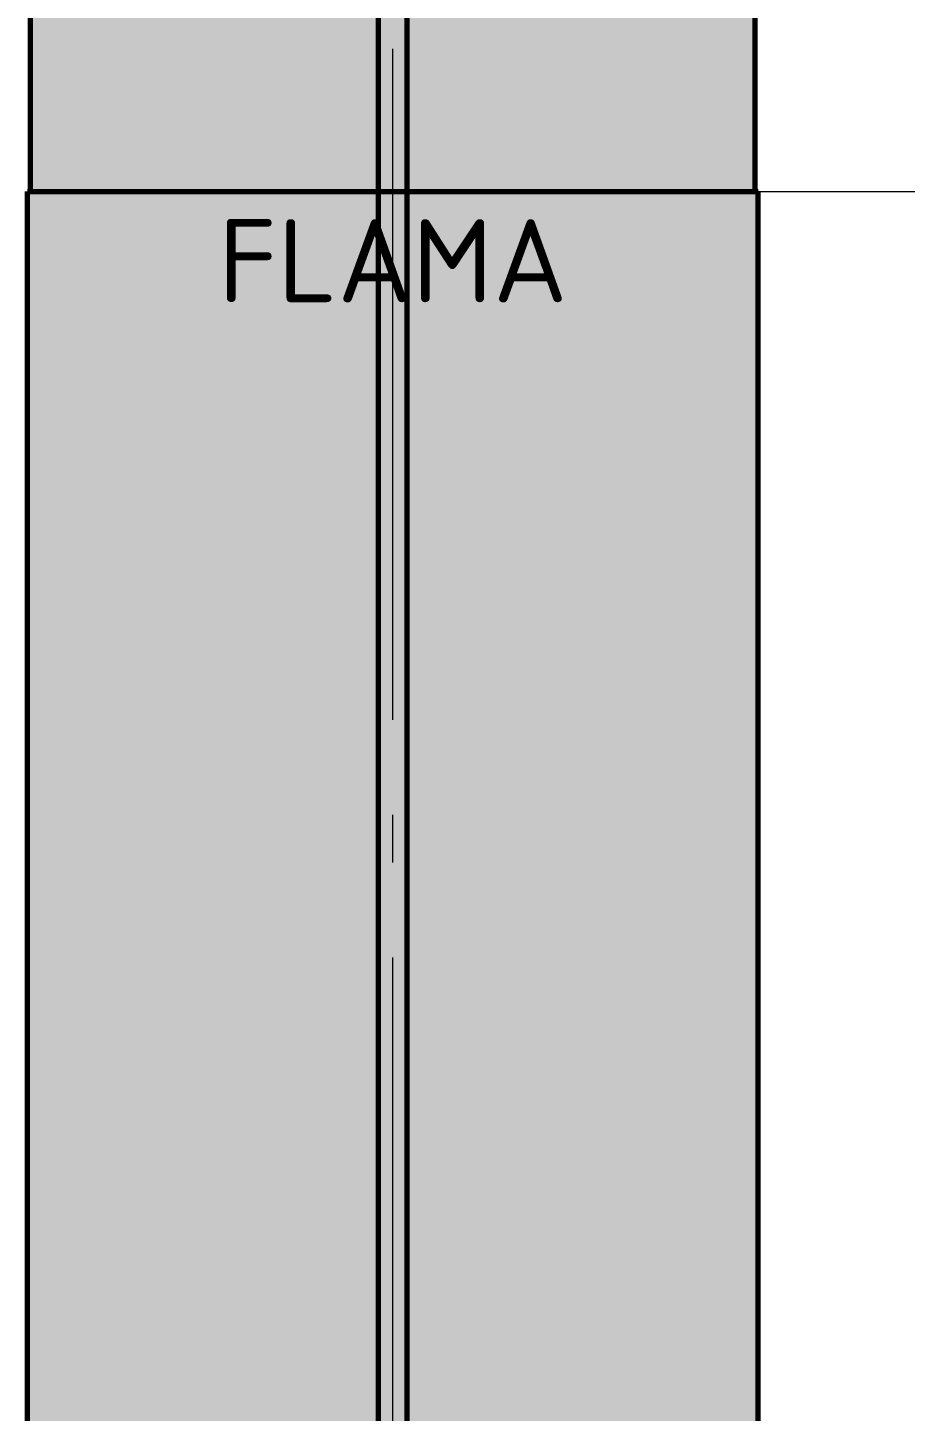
# Model space of a CAD drawing. Header units: millimetres. Extents: x 0 to 2208, y 0 to 420.
# Drawn here: x 1991.04 to 2009.49, y 251.47 to 280.54 of the extents above; entities that cross this region are included whole.
import ezdxf
from ezdxf.enums import TextEntityAlignment as Align

# ---------------------------------------------------------------- set-up
doc = ezdxf.new("R2010")
doc.units = ezdxf.units.MM
doc.linetypes.add('IRAM-F-TRAZO-PUNTO', pattern=[20, 15, -2, 1, -2])
for name, color, linetype, lineweight in [('01-VISIBLE', 7, 'CONTINUOUS', 70), ('03-EJE', 1, 'IRAM-F-TRAZO-PUNTO', 18), ('04-COTA', 3, 'CONTINUOUS', 18), ('13-GRAFICA', 30, 'CONTINUOUS', 18)]:
    doc.layers.add(name, color=color, linetype=linetype, lineweight=lineweight)
doc.styles.add('ISO3098', font='isocpeur.ttf')
doc.dimstyles.new('FLAMA-IRAM', dxfattribs={"dimtxt": 3.5, "dimasz": 3.5, "dimexe": 2, "dimexo": 1.5, "dimgap": 1, "dimtad": 1, "dimdec": 1, "dimtxsty": 'ISO3098', "dimblk": 'IRAM_FLECHA', "dimblk1": 'IRAM_FLECHA', "dimblk2": 'IRAM_FLECHA', "dimcen": 2.5, "dimclrd": 256, "dimclre": 256, "dimclrt": 256, "dimazin": 3, "dimtfac": 1, "dimtmove": 0, "dimatfit": 3, "dimlwd": 18, "dimlwe": 18})

# ---------------------------------------------------------------- blocks, each defined once
blk = doc.blocks.new('IRAM_FLECHA')
blk.add_solid([(0, 0), (-1, 0.125), (-1, -0.125)])

msp = doc.modelspace()

# ---------------------------------------------------------------- hatches: boundary and pattern name
at = {"layer": '13-GRAFICA', "true_color": 0xb21820}
h = msp.add_hatch(color=7, dxfattribs=at)
h.dxf.hatch_style = 1
h.paths.add_polyline_path([(1991.186, 283), (2006.286, 283), (2006.286, 282.7), (2006.386, 282.7), (2006.386, 277.1), (1998.986, 277.1), (1998.986, 282.5), (1998.386, 282.5), (1998.386, 277.1), (1991.086, 277.1), (1991.086, 282.9), (1991.186, 282.9)])
h = msp.add_hatch(color=7, dxfattribs=at)
h.dxf.hatch_style = 1
h.paths.add_polyline_path([(1998.986, 282.5), (1998.986, 277.1), (1998.386, 277.1), (1998.386, 282.5)])
at = {"layer": '13-GRAFICA', "true_color": 0xffffff}
h = msp.add_hatch(color=7, dxfattribs=at)
h.dxf.hatch_style = 1
h.paths.add_polyline_path([(1991.086, 249.8), (1991.086, 277.1), (2006.386, 277.1), (2006.386, 249.8)])
at = {"layer": '13-GRAFICA', "true_color": 0xc81e2d}
h = msp.add_hatch(color=7, dxfattribs=at)
h.dxf.hatch_style = 1
h.paths.add_polyline_path([(1992.506, 276.633), (1992.506, 276.146), (1992.1, 276.146), (1991.755, 276.146), (1991.475, 276.146), (1991.263, 276.146), (1991.121, 276.146), (1991.086, 276.146), (1991.086, 277.1), (1992.506, 277.1)])
h = msp.add_hatch(color=7, dxfattribs=at)
h.dxf.hatch_style = 1
h.paths.add_polyline_path([(2004.926, 276.361), (2004.926, 275.601), (2004.926, 274.842), (2004.926, 274.082), (2004.926, 273.323), (2004.449, 273.323), (2003.915, 273.323), (2003.33, 273.323), (2002.7, 273.323), (2002.03, 273.323), (2001.328, 273.323), (2000.6, 273.323), (1999.854, 273.323), (1999.097, 273.323), (1998.335, 273.323), (1997.578, 273.323), (1996.832, 273.323), (1996.104, 273.323), (1995.402, 273.323), (1994.732, 273.323), (1994.102, 273.323), (1993.517, 273.323), (1992.983, 273.323), (1992.506, 273.323), (1992.506, 274.082), (1992.506, 274.842), (1992.506, 275.601), (1992.506, 276.361), (1992.506, 277.1), (2004.926, 277.1)])
h = msp.add_hatch(color=7, dxfattribs=at)
h.dxf.hatch_style = 1
h.paths.add_polyline_path([(2006.383, 276.172), (2006.311, 276.172), (2006.169, 276.172), (2005.957, 276.172), (2005.677, 276.172), (2005.332, 276.172), (2004.926, 276.172), (2004.926, 276.646), (2004.926, 277.1), (2006.386, 277.1), (2006.386, 276.172)])
at = {"layer": '13-GRAFICA', "true_color": 0xffd200}
h = msp.add_hatch(color=7, dxfattribs=at)
h.dxf.hatch_style = 1
h.paths.add_polyline_path([(2004.449, 272.574), (2003.915, 272.574), (2003.33, 272.574), (2002.7, 272.574), (2002.03, 272.574), (2001.328, 272.574), (2000.6, 272.574), (1999.854, 272.574), (1999.097, 272.574), (1998.335, 272.574), (1997.578, 272.574), (1996.832, 272.574), (1996.104, 272.574), (1995.402, 272.574), (1994.732, 272.574), (1994.102, 272.574), (1993.517, 272.574), (1992.983, 272.574), (1992.506, 272.574), (1992.506, 273.323), (1992.983, 273.323), (1993.517, 273.323), (1994.102, 273.323), (1994.732, 273.323), (1995.402, 273.323), (1996.104, 273.323), (1996.832, 273.323), (1997.578, 273.323), (1998.335, 273.323), (1999.097, 273.323), (1999.854, 273.323), (2000.6, 273.323), (2001.328, 273.323), (2002.03, 273.323), (2002.7, 273.323), (2003.33, 273.323), (2003.915, 273.323), (2004.449, 273.323), (2004.926, 273.323), (2004.926, 272.574)])
at = {"layer": '13-GRAFICA', "true_color": 0xebebeb}
h = msp.add_hatch(color=7, dxfattribs=at)
h.dxf.hatch_style = 1
h.paths.add_polyline_path([(2004.007, 269.986), (2003.403, 269.986), (2002.749, 269.986), (2002.051, 269.986), (2002.051, 270.782), (2002.051, 271.578), (2002.051, 272.374), (2002.749, 272.374), (2003.403, 272.374), (2004.007, 272.374), (2004.555, 272.374), (2004.555, 271.578), (2004.555, 270.782), (2004.555, 269.986)])
h = msp.add_hatch(color=7, dxfattribs=at)
h.dxf.hatch_style = 1
h.paths.add_polyline_path([(2004.007, 267.066), (2003.403, 267.066), (2002.749, 267.066), (2002.051, 267.066), (2002.051, 267.862), (2002.051, 268.658), (2002.051, 269.454), (2002.749, 269.454), (2003.403, 269.454), (2004.007, 269.454), (2004.555, 269.454), (2004.555, 268.658), (2004.555, 267.862), (2004.555, 267.066)])
h = msp.add_hatch(color=7, dxfattribs=at)
h.dxf.hatch_style = 1
h.paths.add_polyline_path([(2004.007, 264.277), (2003.403, 264.277), (2002.749, 264.277), (2002.051, 264.277), (2002.051, 265.073), (2002.051, 265.869), (2002.051, 266.666), (2002.749, 266.666), (2003.403, 266.666), (2004.007, 266.666), (2004.555, 266.666), (2004.555, 265.869), (2004.555, 265.073), (2004.555, 264.277)])
at = {"layer": '13-GRAFICA', "true_color": 0x009146}
h = msp.add_hatch(color=7, dxfattribs=at)
h.dxf.hatch_style = 1
h.paths.add_polyline_path([(1992.983, 260.41), (1993.219, 261.01), (1993.466, 261.61), (1993.724, 262.21), (1993.992, 261.61), (1994.27, 261.01), (1994.557, 260.41), (1994.852, 259.81), (1994.27, 259.81), (1993.724, 259.81), (1993.219, 259.81), (1992.758, 259.81)])
at = {"layer": '13-GRAFICA', "true_color": 0xc81e2d}
h = msp.add_hatch(color=7, dxfattribs=at)
h.dxf.hatch_style = 1
h.paths.add_polyline_path([(1996.705, 259.81), (1995.946, 259.81), (1995.216, 259.81), (1995.216, 260.61), (1995.216, 261.41), (1995.216, 262.21), (1995.946, 262.21), (1996.705, 262.21), (1997.487, 262.21), (1997.487, 261.41), (1997.487, 260.61), (1997.487, 259.81)])
at = {"layer": '13-GRAFICA', "true_color": 0x005eaa}
h = msp.add_hatch(color=7, dxfattribs=at)
h.dxf.hatch_style = 1
h.paths.add_polyline_path([(2000.465, 260.97), (2000.464, 260.931), (2000.46, 260.892), (2000.456, 260.853), (2000.45, 260.814), (2000.444, 260.775), (2000.436, 260.737), (2000.426, 260.699), (2000.416, 260.661), (2000.404, 260.624), (2000.391, 260.587), (2000.377, 260.55), (2000.362, 260.514), (2000.345, 260.479), (2000.328, 260.444), (2000.309, 260.41), (2000.289, 260.376), (2000.269, 260.343), (2000.247, 260.311), (2000.224, 260.279), (2000.2, 260.248), (2000.175, 260.218), (2000.149, 260.189), (2000.122, 260.161), (2000.094, 260.134), (2000.066, 260.107), (2000.036, 260.082), (2000.006, 260.058), (1999.975, 260.034), (1999.943, 260.012), (1999.91, 259.991), (1999.877, 259.97), (1999.843, 259.951), (1999.809, 259.933), (1999.773, 259.917), (1999.738, 259.901), (1999.702, 259.886), (1999.665, 259.873), (1999.628, 259.861), (1999.59, 259.85), (1999.552, 259.841), (1999.514, 259.833), (1999.476, 259.826), (1999.437, 259.82), (1999.398, 259.815), (1999.359, 259.812), (1999.32, 259.81), (1999.281, 259.81), (1999.242, 259.81), (1999.203, 259.812), (1999.164, 259.815), (1999.125, 259.82), (1999.086, 259.826), (1999.047, 259.833), (1999.009, 259.841), (1998.971, 259.85), (1998.933, 259.861), (1998.896, 259.873), (1998.859, 259.886), (1998.822, 259.901), (1998.786, 259.917), (1998.751, 259.933), (1998.716, 259.951), (1998.682, 259.97), (1998.648, 259.991), (1998.615, 260.012), (1998.583, 260.034), (1998.551, 260.058), (1998.52, 260.082), (1998.49, 260.107), (1998.461, 260.134), (1998.433, 260.161), (1998.406, 260.189), (1998.379, 260.218), (1998.354, 260.248), (1998.33, 260.279), (1998.306, 260.311), (1998.284, 260.343), (1998.263, 260.376), (1998.243, 260.41), (1998.224, 260.444), (1998.206, 260.479), (1998.189, 260.514), (1998.173, 260.55), (1998.159, 260.587), (1998.146, 260.624), (1998.134, 260.661), (1998.123, 260.699), (1998.114, 260.737), (1998.105, 260.775), (1998.098, 260.814), (1998.093, 260.853), (1998.088, 260.892), (1998.085, 260.931), (1998.083, 260.97), (1998.082, 261.01), (1998.083, 261.049), (1998.085, 261.088), (1998.088, 261.127), (1998.093, 261.166), (1998.098, 261.205), (1998.105, 261.244), (1998.114, 261.282), (1998.123, 261.32), (1998.134, 261.358), (1998.146, 261.395), (1998.159, 261.432), (1998.173, 261.469), (1998.189, 261.505), (1998.206, 261.54), (1998.224, 261.575), (1998.243, 261.61), (1998.263, 261.643), (1998.284, 261.676), (1998.306, 261.709), (1998.33, 261.74), (1998.354, 261.771), (1998.379, 261.801), (1998.406, 261.83), (1998.433, 261.858), (1998.461, 261.885), (1998.49, 261.912), (1998.52, 261.937), (1998.551, 261.962), (1998.583, 261.985), (1998.615, 262.007), (1998.648, 262.029), (1998.682, 262.049), (1998.716, 262.068), (1998.751, 262.086), (1998.786, 262.103), (1998.822, 262.118), (1998.859, 262.133), (1998.896, 262.146), (1998.933, 262.158), (1998.971, 262.169), (1999.009, 262.178), (1999.047, 262.187), (1999.086, 262.194), (1999.125, 262.199), (1999.164, 262.204), (1999.203, 262.207), (1999.242, 262.209), (1999.281, 262.21), (1999.32, 262.209), (1999.359, 262.207), (1999.398, 262.204), (1999.437, 262.199), (1999.476, 262.194), (1999.514, 262.187), (1999.552, 262.178), (1999.59, 262.169), (1999.628, 262.158), (1999.665, 262.146), (1999.702, 262.133), (1999.738, 262.118), (1999.773, 262.103), (1999.809, 262.086), (1999.843, 262.068), (1999.877, 262.049), (1999.91, 262.029), (1999.943, 262.007), (1999.975, 261.985), (2000.006, 261.962), (2000.036, 261.937), (2000.066, 261.912), (2000.094, 261.885), (2000.122, 261.858), (2000.149, 261.83), (2000.175, 261.801), (2000.2, 261.771), (2000.224, 261.74), (2000.247, 261.709), (2000.269, 261.676), (2000.289, 261.643), (2000.309, 261.61), (2000.328, 261.575), (2000.345, 261.54), (2000.362, 261.505), (2000.377, 261.469), (2000.391, 261.432), (2000.404, 261.395), (2000.416, 261.358), (2000.426, 261.32), (2000.436, 261.282), (2000.444, 261.244), (2000.45, 261.205), (2000.456, 261.166), (2000.46, 261.127), (2000.464, 261.088), (2000.465, 261.049), (2000.466, 261.01)])
h = msp.add_hatch(color=7, dxfattribs=at)
h.dxf.hatch_style = 1
h.paths.add_polyline_path([(1995.109, 255.61), (1994.491, 255.61), (1993.909, 255.61), (1993.37, 255.61), (1992.877, 255.61), (1992.877, 256.33), (1992.877, 257.05), (1992.877, 257.77), (1992.877, 258.49), (1992.877, 259.21), (1993.37, 259.21), (1993.909, 259.21), (1994.491, 259.21), (1995.109, 259.21), (1995.76, 259.21), (1995.76, 258.49), (1995.76, 257.77), (1995.76, 257.05), (1995.76, 256.33), (1995.76, 255.61)])
h = msp.add_hatch(color=7, dxfattribs=at)
h.dxf.hatch_style = 1
h.paths.add_polyline_path([(1998.922, 255.61), (1998.202, 255.61), (1997.487, 255.61), (1996.783, 255.61), (1996.095, 255.61), (1996.095, 256.33), (1996.095, 257.05), (1996.095, 257.77), (1996.095, 258.49), (1996.095, 259.21), (1996.783, 259.21), (1997.487, 259.21), (1998.202, 259.21), (1998.922, 259.21), (1999.639, 259.21), (1999.639, 258.49), (1999.639, 257.77), (1999.639, 257.05), (1999.639, 256.33), (1999.639, 255.61)])
h = msp.add_hatch(color=7, dxfattribs=at)
h.dxf.hatch_style = 1
h.paths.add_polyline_path([(2002.68, 255.61), (2002.047, 255.61), (2001.385, 255.61), (2000.699, 255.61), (1999.996, 255.61), (1999.996, 256.33), (1999.996, 257.05), (1999.996, 257.77), (1999.996, 258.49), (1999.996, 259.21), (2000.699, 259.21), (2001.385, 259.21), (2002.047, 259.21), (2002.68, 259.21), (2003.278, 259.21), (2003.278, 258.49), (2003.278, 257.77), (2003.278, 257.05), (2003.278, 256.33), (2003.278, 255.61)])
h = msp.add_hatch(color=7, dxfattribs=at)
h.dxf.hatch_style = 1
h.paths.add_polyline_path([(2004.449, 253.762), (2003.915, 253.762), (2003.33, 253.762), (2002.7, 253.762), (2002.03, 253.762), (2001.328, 253.762), (2000.6, 253.762), (1999.854, 253.762), (1999.097, 253.762), (1998.335, 253.762), (1997.578, 253.762), (1996.832, 253.762), (1996.104, 253.762), (1995.402, 253.762), (1994.732, 253.762), (1994.102, 253.762), (1993.517, 253.762), (1992.983, 253.762), (1992.506, 253.762), (1992.506, 254.458), (1992.506, 255.154), (1992.983, 255.154), (1993.517, 255.154), (1994.102, 255.154), (1994.732, 255.154), (1995.402, 255.154), (1996.104, 255.154), (1996.832, 255.154), (1997.578, 255.154), (1998.335, 255.154), (1999.097, 255.154), (1999.854, 255.154), (2000.6, 255.154), (2001.328, 255.154), (2002.03, 255.154), (2002.7, 255.154), (2003.33, 255.154), (2003.915, 255.154), (2004.449, 255.154), (2004.926, 255.154), (2004.926, 254.458), (2004.926, 253.762)])
h = msp.add_hatch(color=7, dxfattribs=at)
h.dxf.hatch_style = 1
h.paths.add_polyline_path([(1994.297, 252.226), (1994.294, 252.187), (1994.289, 252.149), (1994.281, 252.11), (1994.272, 252.073), (1994.261, 252.036), (1994.248, 252), (1994.233, 251.966), (1994.216, 251.932), (1994.197, 251.9), (1994.177, 251.87), (1994.156, 251.841), (1994.132, 251.814), (1994.108, 251.79), (1994.083, 251.767), (1994.056, 251.746), (1994.029, 251.727), (1994, 251.711), (1993.971, 251.697), (1993.942, 251.686), (1993.912, 251.677), (1993.882, 251.671), (1993.852, 251.667), (1993.821, 251.666), (1993.791, 251.667), (1993.761, 251.671), (1993.732, 251.677), (1993.703, 251.686), (1993.674, 251.697), (1993.647, 251.711), (1993.62, 251.727), (1993.594, 251.746), (1993.569, 251.767), (1993.546, 251.79), (1993.523, 251.814), (1993.502, 251.841), (1993.483, 251.87), (1993.464, 251.9), (1993.448, 251.932), (1993.433, 251.966), (1993.419, 252), (1993.408, 252.036), (1993.398, 252.073), (1993.389, 252.11), (1993.383, 252.149), (1993.378, 252.187), (1993.376, 252.226), (1993.375, 252.266), (1993.376, 252.305), (1993.378, 252.344), (1993.383, 252.383), (1993.389, 252.421), (1993.398, 252.458), (1993.408, 252.495), (1993.419, 252.531), (1993.433, 252.566), (1993.448, 252.599), (1993.464, 252.631), (1993.483, 252.661), (1993.502, 252.69), (1993.523, 252.717), (1993.546, 252.742), (1993.569, 252.764), (1993.594, 252.785), (1993.62, 252.804), (1993.647, 252.82), (1993.674, 252.834), (1993.703, 252.845), (1993.732, 252.854), (1993.761, 252.86), (1993.791, 252.864), (1993.821, 252.866), (1993.852, 252.864), (1993.882, 252.86), (1993.912, 252.854), (1993.942, 252.845), (1993.971, 252.834), (1994, 252.82), (1994.029, 252.804), (1994.056, 252.785), (1994.083, 252.764), (1994.108, 252.742), (1994.132, 252.717), (1994.156, 252.69), (1994.177, 252.661), (1994.197, 252.631), (1994.216, 252.599), (1994.233, 252.566), (1994.248, 252.531), (1994.261, 252.495), (1994.272, 252.458), (1994.281, 252.421), (1994.289, 252.383), (1994.294, 252.344), (1994.297, 252.305), (1994.298, 252.266)])
at = {"layer": '13-GRAFICA', "true_color": 0x009146}
h = msp.add_hatch(color=7, dxfattribs=at)
h.dxf.hatch_style = 1
h.paths.add_polyline_path([(1996.685, 252.226), (1996.682, 252.187), (1996.676, 252.149), (1996.667, 252.11), (1996.656, 252.073), (1996.643, 252.036), (1996.627, 252), (1996.609, 251.966), (1996.589, 251.932), (1996.567, 251.9), (1996.543, 251.87), (1996.518, 251.841), (1996.49, 251.814), (1996.461, 251.79), (1996.431, 251.767), (1996.399, 251.746), (1996.366, 251.727), (1996.332, 251.711), (1996.297, 251.697), (1996.261, 251.686), (1996.225, 251.677), (1996.189, 251.671), (1996.152, 251.667), (1996.115, 251.666), (1996.078, 251.667), (1996.041, 251.671), (1996.005, 251.677), (1995.969, 251.686), (1995.934, 251.697), (1995.9, 251.711), (1995.867, 251.727), (1995.835, 251.746), (1995.804, 251.767), (1995.774, 251.79), (1995.746, 251.814), (1995.72, 251.841), (1995.695, 251.87), (1995.672, 251.9), (1995.651, 251.932), (1995.632, 251.966), (1995.615, 252), (1995.6, 252.036), (1995.588, 252.073), (1995.577, 252.11), (1995.569, 252.149), (1995.563, 252.187), (1995.56, 252.226), (1995.559, 252.266), (1995.56, 252.305), (1995.563, 252.344), (1995.569, 252.383), (1995.577, 252.421), (1995.588, 252.458), (1995.6, 252.495), (1995.615, 252.531), (1995.632, 252.566), (1995.651, 252.599), (1995.672, 252.631), (1995.695, 252.661), (1995.72, 252.69), (1995.746, 252.717), (1995.774, 252.742), (1995.804, 252.764), (1995.835, 252.785), (1995.867, 252.804), (1995.9, 252.82), (1995.934, 252.834), (1995.969, 252.845), (1996.005, 252.854), (1996.041, 252.86), (1996.078, 252.864), (1996.115, 252.866), (1996.152, 252.864), (1996.189, 252.86), (1996.225, 252.854), (1996.261, 252.845), (1996.297, 252.834), (1996.332, 252.82), (1996.366, 252.804), (1996.399, 252.785), (1996.431, 252.764), (1996.461, 252.742), (1996.49, 252.717), (1996.518, 252.69), (1996.543, 252.661), (1996.567, 252.631), (1996.589, 252.599), (1996.609, 252.566), (1996.627, 252.531), (1996.643, 252.495), (1996.656, 252.458), (1996.667, 252.421), (1996.676, 252.383), (1996.682, 252.344), (1996.685, 252.305), (1996.687, 252.266)])
at = {"layer": '13-GRAFICA', "true_color": 0xffd200}
h = msp.add_hatch(color=7, dxfattribs=at)
h.dxf.hatch_style = 1
h.paths.add_polyline_path([(1999.314, 252.226), (1999.31, 252.187), (1999.304, 252.149), (1999.295, 252.11), (1999.284, 252.073), (1999.27, 252.036), (1999.254, 252), (1999.235, 251.966), (1999.215, 251.932), (1999.192, 251.9), (1999.167, 251.87), (1999.14, 251.841), (1999.111, 251.814), (1999.081, 251.79), (1999.049, 251.767), (1999.016, 251.746), (1998.981, 251.727), (1998.946, 251.711), (1998.909, 251.697), (1998.871, 251.686), (1998.833, 251.677), (1998.794, 251.671), (1998.755, 251.667), (1998.716, 251.666), (1998.677, 251.667), (1998.638, 251.671), (1998.599, 251.677), (1998.561, 251.686), (1998.523, 251.697), (1998.486, 251.711), (1998.451, 251.727), (1998.416, 251.746), (1998.383, 251.767), (1998.351, 251.79), (1998.321, 251.814), (1998.292, 251.841), (1998.265, 251.87), (1998.24, 251.9), (1998.217, 251.932), (1998.197, 251.966), (1998.178, 252), (1998.162, 252.036), (1998.148, 252.073), (1998.137, 252.11), (1998.128, 252.149), (1998.122, 252.187), (1998.118, 252.226), (1998.117, 252.266), (1998.118, 252.305), (1998.122, 252.344), (1998.128, 252.383), (1998.137, 252.421), (1998.148, 252.458), (1998.162, 252.495), (1998.178, 252.531), (1998.197, 252.566), (1998.217, 252.599), (1998.24, 252.631), (1998.265, 252.661), (1998.292, 252.69), (1998.321, 252.717), (1998.351, 252.742), (1998.383, 252.764), (1998.416, 252.785), (1998.451, 252.804), (1998.486, 252.82), (1998.523, 252.834), (1998.561, 252.845), (1998.599, 252.854), (1998.638, 252.86), (1998.677, 252.864), (1998.716, 252.866), (1998.755, 252.864), (1998.794, 252.86), (1998.833, 252.854), (1998.871, 252.845), (1998.909, 252.834), (1998.946, 252.82), (1998.981, 252.804), (1999.016, 252.785), (1999.049, 252.764), (1999.081, 252.742), (1999.111, 252.717), (1999.14, 252.69), (1999.167, 252.661), (1999.192, 252.631), (1999.215, 252.599), (1999.235, 252.566), (1999.254, 252.531), (1999.27, 252.495), (1999.284, 252.458), (1999.295, 252.421), (1999.304, 252.383), (1999.31, 252.344), (1999.314, 252.305), (1999.315, 252.266)])
at = {"layer": '13-GRAFICA', "true_color": 0x00468c}
h = msp.add_hatch(color=7, dxfattribs=at)
h.dxf.hatch_style = 1
h.paths.add_polyline_path([(2001.872, 252.226), (2001.869, 252.187), (2001.863, 252.149), (2001.855, 252.11), (2001.844, 252.073), (2001.832, 252.036), (2001.817, 252), (2001.8, 251.966), (2001.781, 251.932), (2001.76, 251.9), (2001.737, 251.87), (2001.712, 251.841), (2001.686, 251.814), (2001.658, 251.79), (2001.628, 251.767), (2001.597, 251.746), (2001.565, 251.727), (2001.532, 251.711), (2001.498, 251.697), (2001.463, 251.686), (2001.427, 251.677), (2001.391, 251.671), (2001.354, 251.667), (2001.317, 251.666), (2001.28, 251.667), (2001.243, 251.671), (2001.207, 251.677), (2001.171, 251.686), (2001.135, 251.697), (2001.1, 251.711), (2001.066, 251.727), (2001.033, 251.746), (2001.001, 251.767), (2000.971, 251.79), (2000.942, 251.814), (2000.914, 251.841), (2000.889, 251.87), (2000.865, 251.9), (2000.843, 251.932), (2000.823, 251.966), (2000.805, 252), (2000.789, 252.036), (2000.776, 252.073), (2000.765, 252.11), (2000.756, 252.149), (2000.75, 252.187), (2000.747, 252.226), (2000.745, 252.266), (2000.747, 252.305), (2000.75, 252.344), (2000.756, 252.383), (2000.765, 252.421), (2000.776, 252.458), (2000.789, 252.495), (2000.805, 252.531), (2000.823, 252.566), (2000.843, 252.599), (2000.865, 252.631), (2000.889, 252.661), (2000.914, 252.69), (2000.942, 252.717), (2000.971, 252.742), (2001.001, 252.764), (2001.033, 252.785), (2001.066, 252.804), (2001.1, 252.82), (2001.135, 252.834), (2001.171, 252.845), (2001.207, 252.854), (2001.243, 252.86), (2001.28, 252.864), (2001.317, 252.866), (2001.354, 252.864), (2001.391, 252.86), (2001.427, 252.854), (2001.463, 252.845), (2001.498, 252.834), (2001.532, 252.82), (2001.565, 252.804), (2001.597, 252.785), (2001.628, 252.764), (2001.658, 252.742), (2001.686, 252.717), (2001.712, 252.69), (2001.737, 252.661), (2001.76, 252.631), (2001.781, 252.599), (2001.8, 252.566), (2001.817, 252.531), (2001.832, 252.495), (2001.844, 252.458), (2001.855, 252.421), (2001.863, 252.383), (2001.869, 252.344), (2001.872, 252.305), (2001.873, 252.266)])
at = {"layer": '13-GRAFICA', "true_color": 0x191919}
h = msp.add_hatch(color=7, dxfattribs=at)
h.dxf.hatch_style = 1
h.paths.add_polyline_path([(2004.056, 252.226), (2004.054, 252.187), (2004.049, 252.149), (2004.043, 252.11), (2004.034, 252.073), (2004.024, 252.036), (2004.013, 252), (2003.999, 251.966), (2003.984, 251.932), (2003.968, 251.9), (2003.949, 251.87), (2003.93, 251.841), (2003.909, 251.814), (2003.886, 251.79), (2003.863, 251.767), (2003.838, 251.746), (2003.812, 251.727), (2003.785, 251.711), (2003.758, 251.697), (2003.729, 251.686), (2003.7, 251.677), (2003.671, 251.671), (2003.641, 251.667), (2003.611, 251.666), (2003.58, 251.667), (2003.55, 251.671), (2003.52, 251.677), (2003.49, 251.686), (2003.461, 251.697), (2003.432, 251.711), (2003.403, 251.727), (2003.376, 251.746), (2003.349, 251.767), (2003.324, 251.79), (2003.3, 251.814), (2003.276, 251.841), (2003.255, 251.87), (2003.235, 251.9), (2003.216, 251.932), (2003.199, 251.966), (2003.184, 252), (2003.171, 252.036), (2003.16, 252.073), (2003.151, 252.11), (2003.143, 252.149), (2003.138, 252.187), (2003.135, 252.226), (2003.134, 252.266), (2003.135, 252.305), (2003.138, 252.344), (2003.143, 252.383), (2003.151, 252.421), (2003.16, 252.458), (2003.171, 252.495), (2003.184, 252.531), (2003.199, 252.566), (2003.216, 252.599), (2003.235, 252.631), (2003.255, 252.661), (2003.276, 252.69), (2003.3, 252.717), (2003.324, 252.742), (2003.349, 252.764), (2003.376, 252.785), (2003.403, 252.804), (2003.432, 252.82), (2003.461, 252.834), (2003.49, 252.845), (2003.52, 252.854), (2003.55, 252.86), (2003.58, 252.864), (2003.611, 252.866), (2003.641, 252.864), (2003.671, 252.86), (2003.7, 252.854), (2003.729, 252.845), (2003.758, 252.834), (2003.785, 252.82), (2003.812, 252.804), (2003.838, 252.785), (2003.863, 252.764), (2003.886, 252.742), (2003.909, 252.717), (2003.93, 252.69), (2003.949, 252.661), (2003.968, 252.631), (2003.984, 252.599), (2003.999, 252.566), (2004.013, 252.531), (2004.024, 252.495), (2004.034, 252.458), (2004.043, 252.421), (2004.049, 252.383), (2004.054, 252.344), (2004.056, 252.305), (2004.057, 252.266)])

# ---------------------------------------------------------------- linework, layer by layer
at = {"layer": '01-VISIBLE'}
for p, q in [((1991.096, 277.101), (1991.096, 282.678)), ((2006.336, 277.101), (2006.336, 282.678)), ((1998.416, 234.032), (1998.416, 282.478)), ((1999.016, 234.032), (1999.016, 282.478)), ((1991.036, 249.777), (1991.036, 277.101)), ((2006.396, 249.777), (2006.396, 277.101))]:
    msp.add_line(p, q, dxfattribs=at)
msp.add_lwpolyline([(1991.036, 277.101), (1991.136, 277.101), (1991.237, 277.101), (1991.337, 277.101), (1991.438, 277.101), (1991.538, 277.101), (1991.638, 277.101), (1991.739, 277.101), (1991.839, 277.101), (1991.94, 277.101), (1992.04, 277.101), (1992.14, 277.101), (1992.241, 277.101), (1992.341, 277.101), (1992.441, 277.101), (1992.542, 277.101), (1992.642, 277.101), (1992.743, 277.101), (1992.843, 277.101), (1992.943, 277.101), (1993.044, 277.101), (1993.144, 277.101), (1993.245, 277.101), (1993.345, 277.101), (1993.445, 277.101), (1993.546, 277.101), (1993.646, 277.101), (1993.747, 277.101), (1993.847, 277.101), (1993.947, 277.101), (1994.048, 277.101), (1994.148, 277.101), (1994.249, 277.101), (1994.349, 277.101), (1994.449, 277.101), (1994.55, 277.101), (1994.65, 277.101), (1994.751, 277.101), (1994.851, 277.101), (1994.951, 277.101), (1995.052, 277.101), (1995.152, 277.101), (1995.252, 277.101), (1995.353, 277.101), (1995.453, 277.101), (1995.554, 277.101), (1995.654, 277.101), (1995.754, 277.101), (1995.855, 277.101), (1995.955, 277.101), (1996.056, 277.101), (1996.156, 277.101), (1996.256, 277.101), (1996.357, 277.101), (1996.457, 277.101), (1996.558, 277.101), (1996.658, 277.101), (1996.758, 277.101), (1996.859, 277.101), (1996.959, 277.101), (1997.06, 277.101), (1997.16, 277.101), (1997.26, 277.101), (1997.361, 277.101), (1997.461, 277.101), (1997.561, 277.101), (1997.662, 277.101), (1997.762, 277.101), (1997.863, 277.101), (1997.963, 277.101), (1998.063, 277.101), (1998.164, 277.101), (1998.264, 277.101), (1998.365, 277.101), (1998.465, 277.101), (1998.565, 277.101), (1998.666, 277.101), (1998.766, 277.101), (1998.867, 277.101), (1998.967, 277.101), (1999.067, 277.101), (1999.168, 277.101), (1999.268, 277.101), (1999.369, 277.101), (1999.469, 277.101), (1999.569, 277.101), (1999.67, 277.101), (1999.77, 277.101), (1999.871, 277.101), (1999.971, 277.101), (2000.071, 277.101), (2000.172, 277.101), (2000.272, 277.101), (2000.372, 277.101), (2000.473, 277.101), (2000.573, 277.101), (2000.674, 277.101), (2000.774, 277.101), (2000.874, 277.101), (2000.975, 277.101), (2001.075, 277.101), (2001.176, 277.101), (2001.276, 277.101), (2001.376, 277.101), (2001.477, 277.101), (2001.577, 277.101), (2001.678, 277.101), (2001.778, 277.101), (2001.878, 277.101), (2001.979, 277.101), (2002.079, 277.101), (2002.18, 277.101), (2002.28, 277.101), (2002.38, 277.101), (2002.481, 277.101), (2002.581, 277.101), (2002.681, 277.101), (2002.782, 277.101), (2002.882, 277.101), (2002.983, 277.101), (2003.083, 277.101), (2003.183, 277.101), (2003.284, 277.101), (2003.384, 277.101), (2003.485, 277.101), (2003.585, 277.101), (2003.685, 277.101), (2003.786, 277.101), (2003.886, 277.101), (2003.987, 277.101), (2004.087, 277.101), (2004.187, 277.101), (2004.288, 277.101), (2004.388, 277.101), (2004.489, 277.101), (2004.589, 277.101), (2004.689, 277.101), (2004.79, 277.101), (2004.89, 277.101), (2004.991, 277.101), (2005.091, 277.101), (2005.191, 277.101), (2005.292, 277.101), (2005.392, 277.101), (2005.492, 277.101), (2005.593, 277.101), (2005.693, 277.101), (2005.794, 277.101), (2005.894, 277.101), (2005.994, 277.101), (2006.095, 277.101), (2006.195, 277.101), (2006.296, 277.101), (2006.396, 277.101)], dxfattribs=at)
at = {"layer": '03-EJE'}
msp.add_line((1998.716, 226), (1998.716, 280.101), dxfattribs=at)

# ---------------------------------------------------------------- texts
at = {"layer": '13-GRAFICA', "true_color": 0xffffff, "style": 'ISO3098'}
msp.add_text('FLAMA', height=1.7459, dxfattribs=at).set_placement((1998.716, 276.52), align=Align.TOP_CENTER)

# ---------------------------------------------------------------- dimensions: what is measured, and where the dimension line sits
at = {"layer": '04-COTA'}
msp.add_linear_dim(base=(2025.014, 249.777), p1=(2004.881, 249.777), p2=(2004.881, 277.101), angle=90, dimstyle='FLAMA-IRAM', override={"dimlfac": 5}, dxfattribs=at).render()

doc.saveas('drawing.dxf')
